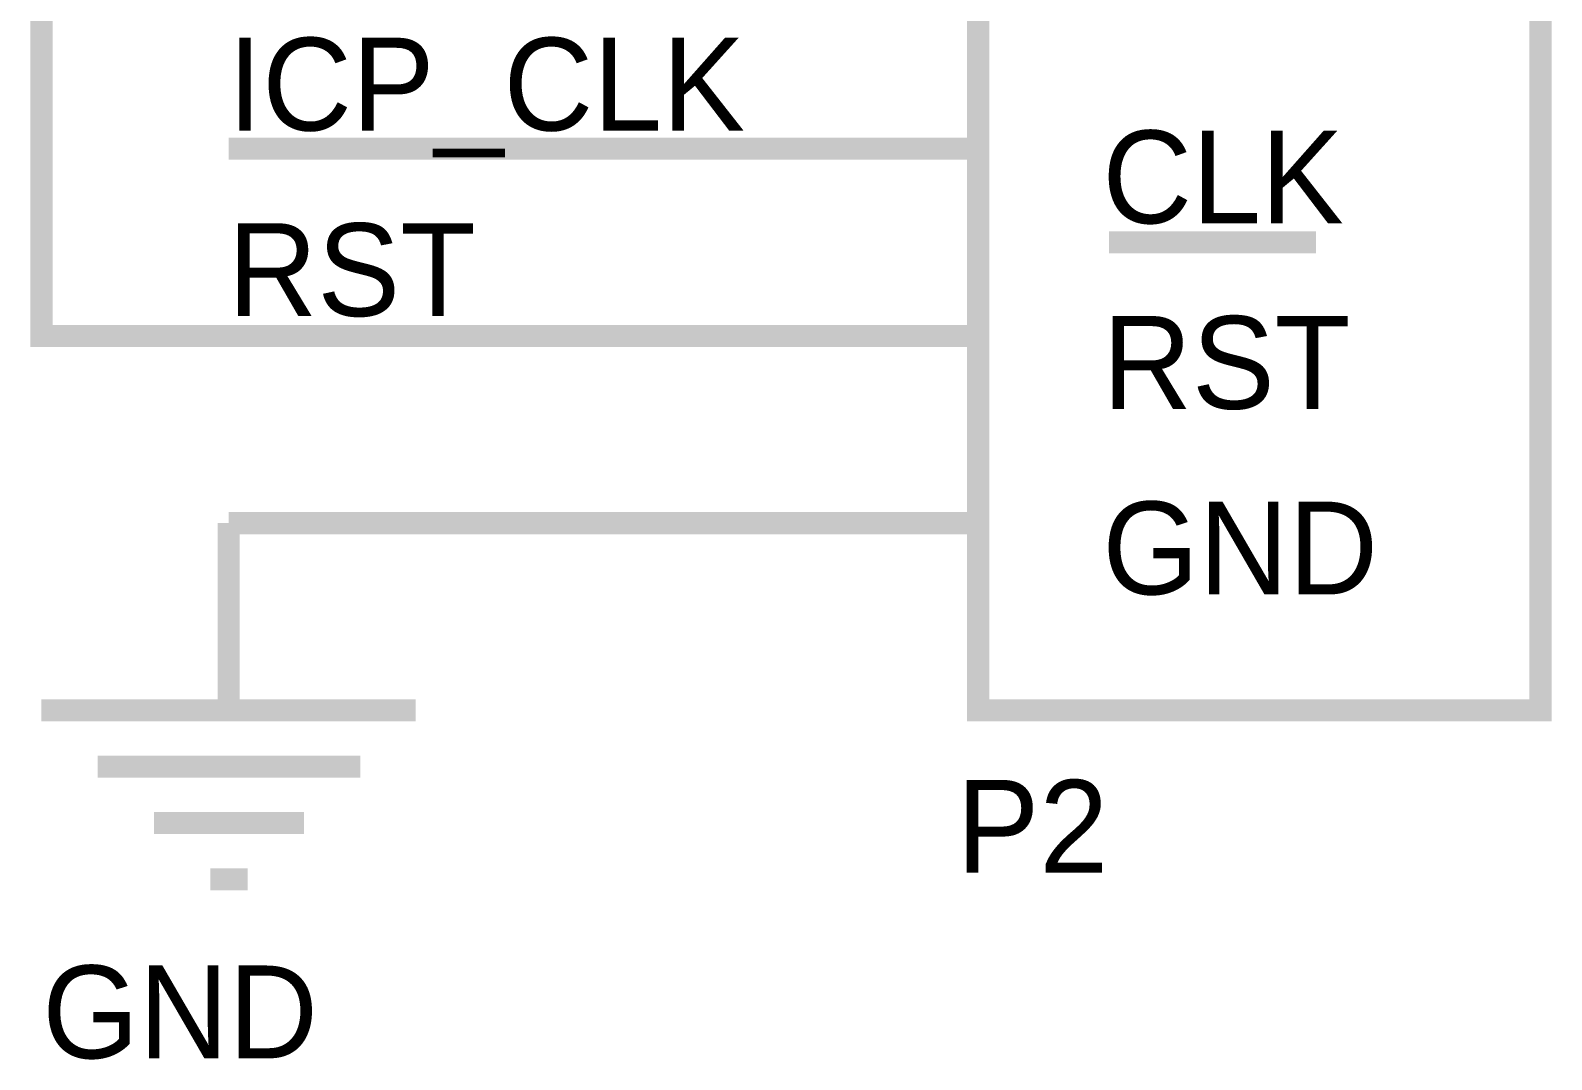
# Model space of a CAD drawing. Header units: inches. Extents: x 0 to 22.3, y 0 to 15.7.
# Drawn here: x 13.594 to 14.406, y 2.814 to 3.363 of the extents above; entities that cross this region are included whole.
import ezdxf

# ---------------------------------------------------------------- set-up
doc = ezdxf.new("R2010")
doc.units = ezdxf.units.IN
doc.header["$MEASUREMENT"] = 0
doc.layers.add('Sheet', color=255, linetype='Continuous')

msp = doc.modelspace()

# ---------------------------------------------------------------- linework, layer by layer
at = {"layer": 'Sheet'}
for points in [[(14.10017, 3.70002, 0.0118, 0.0118, 0), (14.40032, 3.70002, 0.0118, 0.0118, 0), (14.40032, 3.00033, 0.0118, 0.0118, 0), (14.10017, 3.00033, 0.0118, 0.0118, 0), (14.10017, 3.70002, 0.0118, 0.0118, 0)], [(14.10017, 3.70002, 0.0039, 0.0039, 0), (14.10017, 3.00033, 0.0039, 0.0039, 0), (14.40032, 3.00033, 0.0039, 0.0039, 0), (14.40032, 3.70002, 0.0039, 0.0039, 0), (14.10017, 3.70002, 0.0039, 0.0039, 0), (14.10017, 3.70002, 0.0039, 0.0039, 0)]]:
    msp.add_lwpolyline(points, format="xyseb", close=True, dxfattribs=at)
for points in [[(14.00027, 3.20011, 0.0118, 0.0118, 0), (13.60022, 3.20011, 0.0118, 0.0118, 0), (13.60022, 3.50023, 0.0118, 0.0118, 0)], [(13.70012, 3.30001, 0.0118, 0.0118, 0), (14.00027, 3.30001, 0.0118, 0.0118, 0)], [(14.10017, 3.30001, 0.0118, 0.0118, 0), (14.00027, 3.30001, 0.0118, 0.0118, 0)], [(14.23057, 3.25006, 0.0118, 0.0118, 0), (14.17001, 3.25006, 0.0118, 0.0118, 0)], [(14.28052, 3.25006, 0.0118, 0.0118, 0), (14.23057, 3.25006, 0.0118, 0.0118, 0)], [(14.10017, 3.20011, 0.0118, 0.0118, 0), (14.00027, 3.20011, 0.0118, 0.0118, 0)], [(13.70012, 3.10022, 0.0118, 0.0118, 0), (13.70012, 3.00033, 0.0118, 0.0118, 0)], [(13.70012, 3.10022, 0.0118, 0.0118, 0), (14.00027, 3.10022, 0.0118, 0.0118, 0)], [(14.10017, 3.10022, 0.0118, 0.0118, 0), (14.00027, 3.10022, 0.0118, 0.0118, 0)], [(13.60022, 3.00033, 0.0118, 0.0118, 0), (13.80003, 3.00033, 0.0118, 0.0118, 0)], [(13.63028, 2.97027, 0.0118, 0.0118, 0), (13.77041, 2.97027, 0.0118, 0.0118, 0)], [(13.66034, 2.94021, 0.0118, 0.0118, 0), (13.74035, 2.94021, 0.0118, 0.0118, 0)], [(13.6904, 2.91016, 0.0118, 0.0118, 0), (13.71029, 2.91016, 0.0118, 0.0118, 0)]]:
    msp.add_lwpolyline(points, format="xyseb", dxfattribs=at)

# ---------------------------------------------------------------- texts
for s, p in [('ICP_CLK', (13.69968, 3.30973)), ('CLK', (14.16648, 3.26023)), ('RST', (13.69968, 3.21072)), ('RST', (14.16648, 3.16122)), ('GND', (14.16648, 3.06221)), ('P2', (14.08868, 2.91369)), ('GND', (13.60067, 2.81468))]:
    msp.add_text(s, height=0.049505, dxfattribs=at).set_placement(p)

doc.saveas('drawing.dxf')
